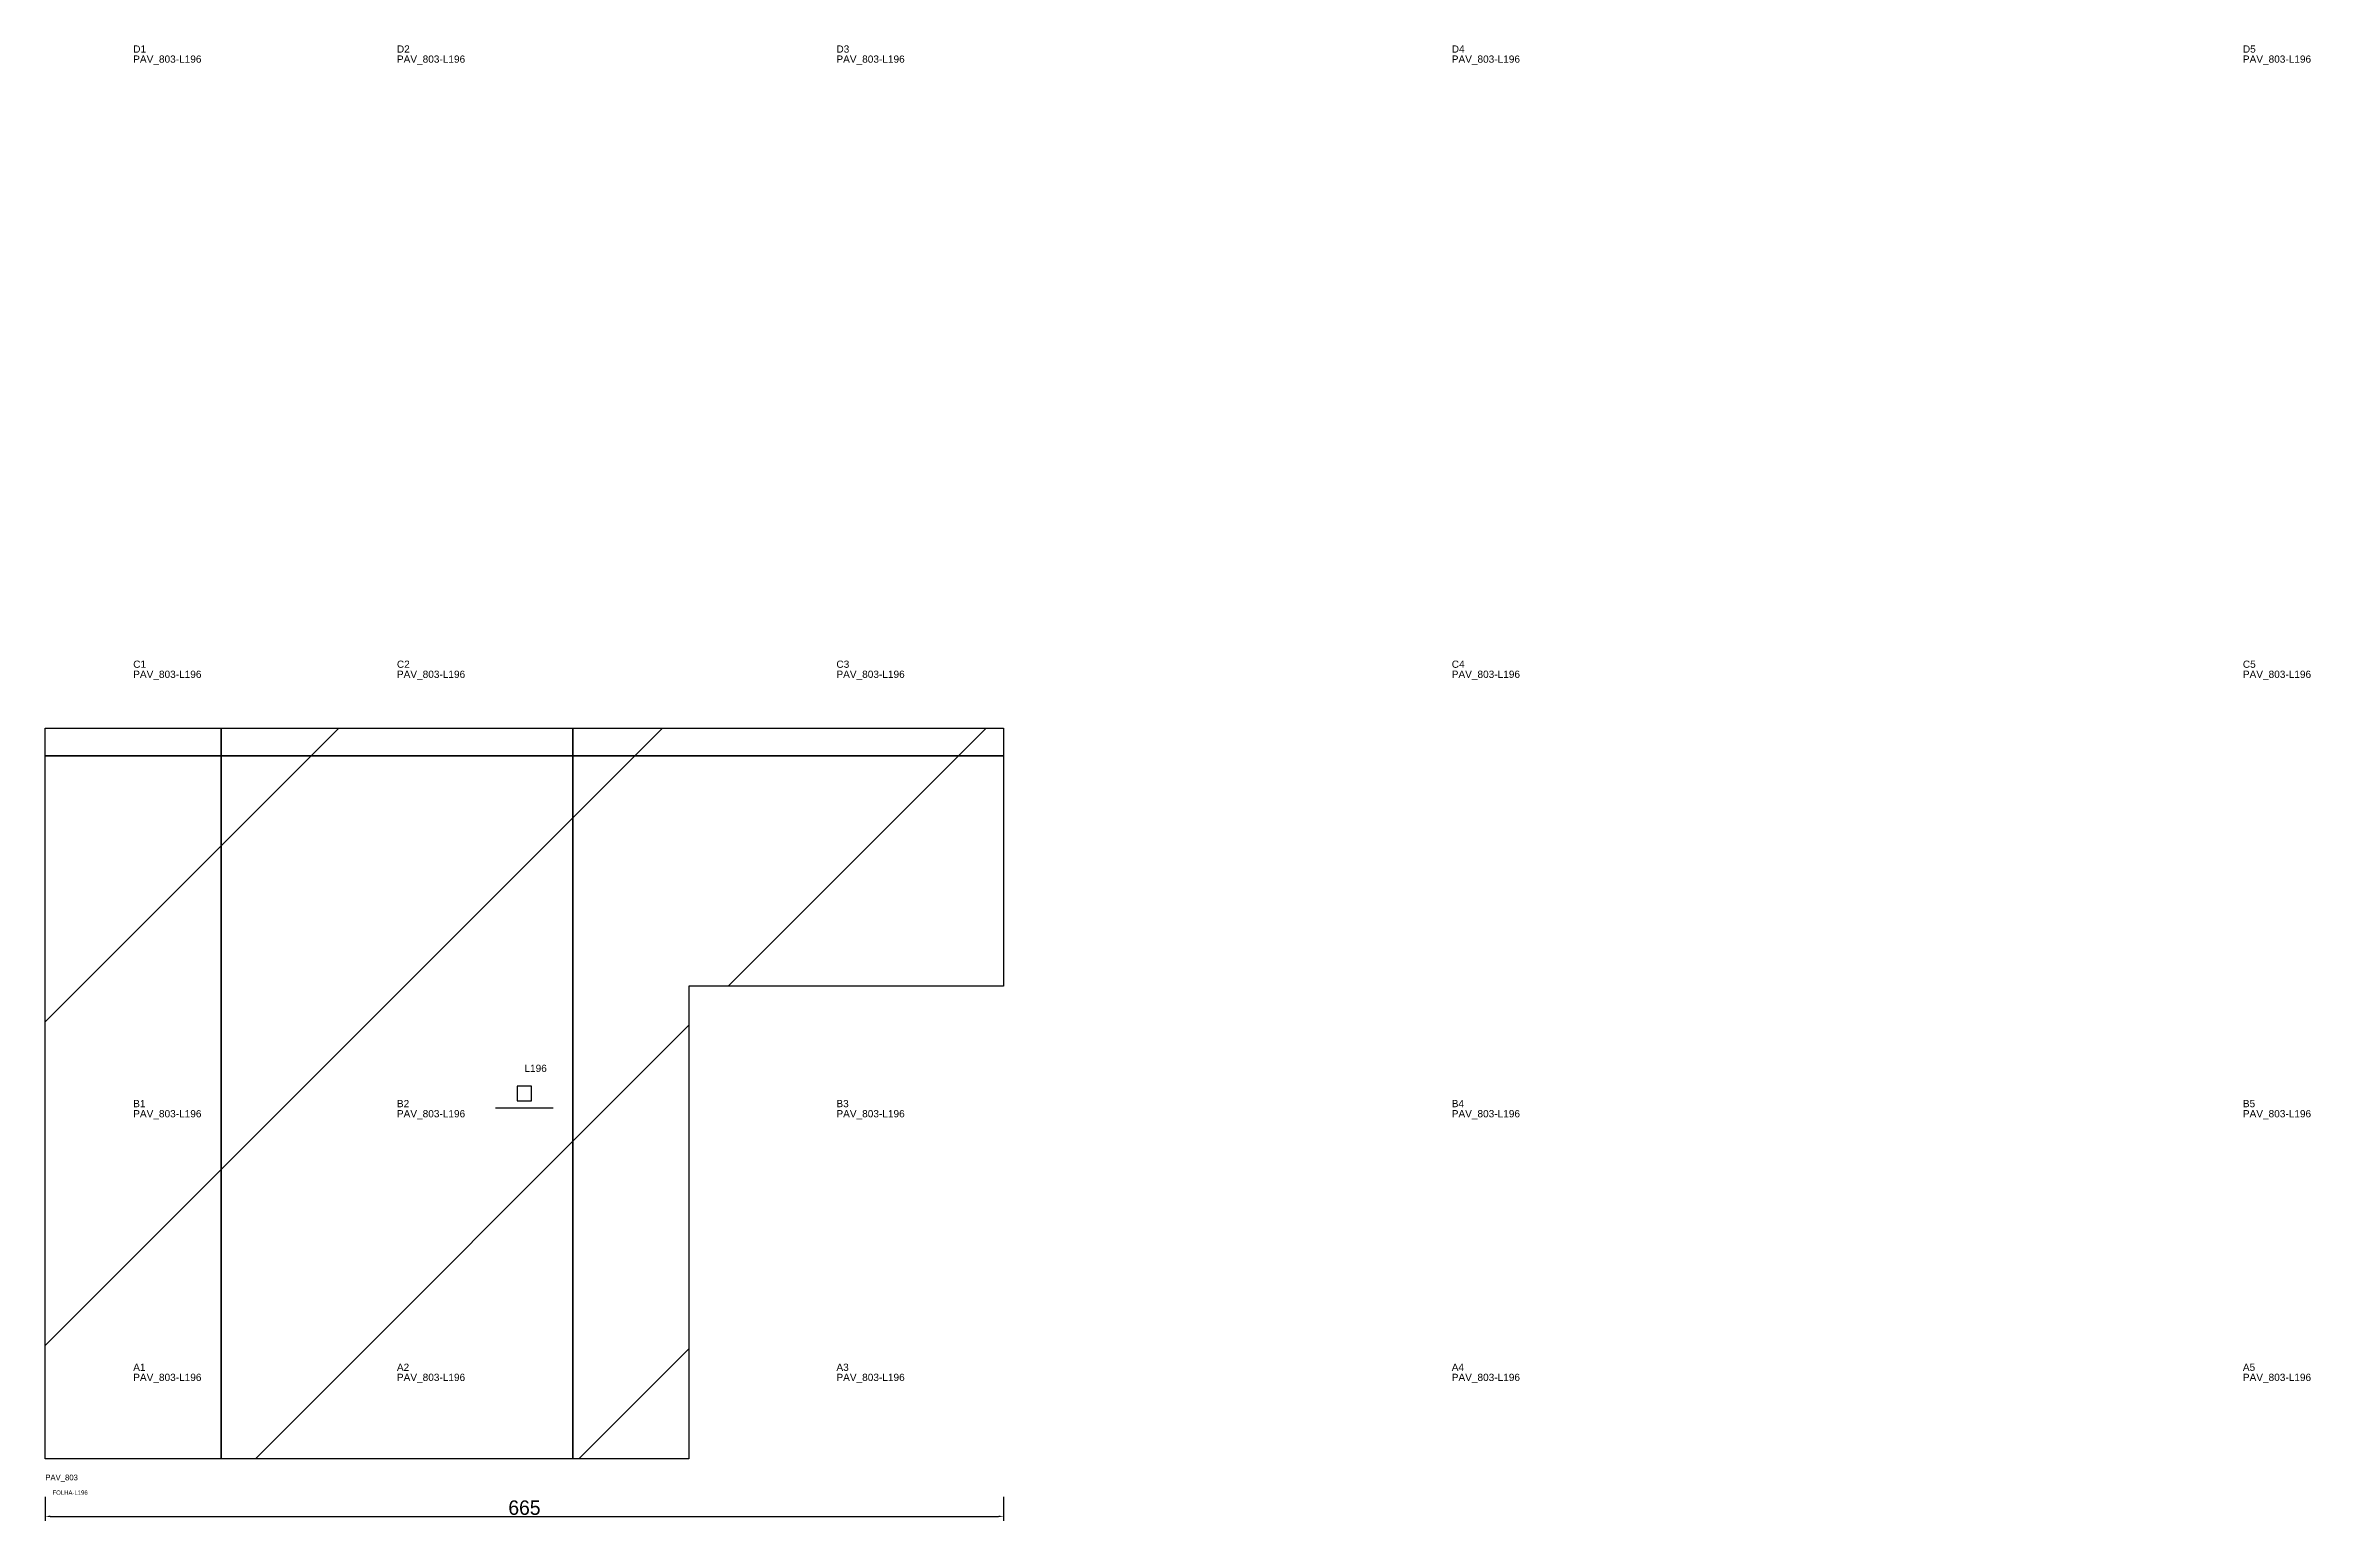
# Model space of a CAD drawing. Header units: metres. Extents: x 222 to 1794, y -348 to 676.
import ezdxf

# ---------------------------------------------------------------- set-up
doc = ezdxf.new("R2010")
doc.units = ezdxf.units.M
for name, color, linetype in [('3', 3, 'CONTINUOUS'), ('AUX00', 7, 'CONTINUOUS'), ('COTA', 241, 'CONTINUOUS'), ('FOLHA', 255, 'CONTINUOUS'), ('Hachura', 251, 'CONTINUOUS'), ('NOMENCLATURA', 7, 'CONTINUOUS'), ('Nível', 160, 'CONTINUOUS'), ('Painéis', 200, 'CONTINUOUS'), ('Pilares', 5, 'CONTINUOUS'), ('SARR_2.2x7', 40, 'CONTINUOUS')]:
    doc.layers.add(name, color=color, linetype=linetype)
doc.styles.add('ARIAL', font='Arial.ttf')
doc.styles.add('STR_STANDARD', font='arial.ttf')
doc.dimstyles.new('EZ DXF', dxfattribs={"dimtxt": 10, "dimasz": 3.5, "dimexe": 3, "dimexo": 1.5, "dimgap": 1, "dimtad": 1, "dimdec": 1, "dimdsep": 46, "dimcen": 2.5, "dimazin": 3, "dimtfac": 1, "dimtmove": 0, "dimatfit": 3})

msp = doc.modelspace()

# ---------------------------------------------------------------- hatches: boundary and pattern name
at = {"layer": 'Hachura'}
h = msp.add_hatch(dxfattribs=at)
h.set_pattern_fill('ANSI31', scale=50)
h.paths.add_polyline_path([(222.2, -305.5), (222.2, 201.5), (887.2, 201.5), (887.2, 22.5), (668.88, 22.5), (668.88, -305.5)])
h = msp.add_hatch(dxfattribs=at)
h.set_pattern_fill('ANSI31', scale=50)
h.paths.add_polyline_path([(222.2, -305.5), (222.2, 201.5), (887.2, 201.5), (887.2, 22.5), (668.88, 22.5), (668.88, -305.5)])

# ---------------------------------------------------------------- linework, layer by layer
at = {"layer": '3'}
for points in [[(344.2, -305.5), (344.2, 201.5)], [(344.2, -305.5), (344.2, 201.5)], [(588.2, -305.5), (588.2, 201.5)], [(588.2, -305.5), (588.2, 201.5)], [(222.2, 182.5), (887.2, 182.5)], [(222.2, 182.5), (887.2, 182.5)]]:
    msp.add_lwpolyline(points, close=True, dxfattribs=at)
at = {"layer": 'Painéis', "color": 200}
for p, q in [((222.2, -305.5), (222.2, 201.5)), ((222.2, 201.5), (887.2, 201.5)), ((222.2, -305.5), (222.2, 201.5)), ((222.2, 201.5), (887.2, 201.5)), ((887.2, 201.5), (887.2, 22.5)), ((887.2, 201.5), (887.2, 22.5)), ((887.2, 22.5), (668.88, 22.5)), ((668.88, 22.5), (668.88, -305.5)), ((887.2, 22.5), (668.88, 22.5)), ((668.88, 22.5), (668.88, -305.5)), ((668.88, -305.5), (222.2, -305.5)), ((668.88, -305.5), (222.2, -305.5))]:
    msp.add_line(p, q, dxfattribs=at)
at = {"layer": 'Pilares'}
msp.add_lwpolyline([(549.7, -57), (559.7, -57), (559.7, -47), (549.7, -47)], close=True, dxfattribs=at)
msp.add_lwpolyline([(549.7, -57), (559.7, -57), (559.7, -47), (549.7, -47)], close=True, dxfattribs=at)
at = {"layer": 'SARR_2.2x7'}
msp.add_line((534.7, -62), (574.7, -62), dxfattribs=at)
msp.add_line((534.7, -62), (574.7, -62), dxfattribs=at)

# ---------------------------------------------------------------- texts
at = {"layer": '3', "style": 'STR_STANDARD'}
for s, p in [('D1', (283.2, 670.5)), ('D1', (283.2, 670.5)), ('D2', (466.2, 670.5)), ('D2', (466.2, 670.5)), ('D3', (771.2, 670.5)), ('D3', (771.2, 670.5)), ('D4', (1198.2, 670.5)), ('D4', (1198.2, 670.5)), ('D5', (1747.2, 670.5)), ('D5', (1747.2, 670.5)), ('C1', (283.2, 243.5)), ('C1', (283.2, 243.5)), ('C2', (466.2, 243.5)), ('C2', (466.2, 243.5)), ('C3', (771.2, 243.5)), ('C3', (771.2, 243.5)), ('C4', (1198.2, 243.5)), ('C4', (1198.2, 243.5)), ('C5', (1747.2, 243.5)), ('C5', (1747.2, 243.5)), ('B1', (283.2, -61.5)), ('B1', (283.2, -61.5)), ('B2', (466.2, -61.5)), ('B2', (466.2, -61.5)), ('B3', (771.2, -61.5)), ('B3', (771.2, -61.5)), ('B4', (1198.2, -61.5)), ('B4', (1198.2, -61.5)), ('B5', (1747.2, -61.5)), ('B5', (1747.2, -61.5)), ('A1', (283.2, -244.5)), ('A1', (283.2, -244.5)), ('A2', (466.2, -244.5)), ('A2', (466.2, -244.5)), ('A3', (771.2, -244.5)), ('A3', (771.2, -244.5)), ('A4', (1198.2, -244.5)), ('A4', (1198.2, -244.5)), ('A5', (1747.2, -244.5)), ('A5', (1747.2, -244.5))]:
    msp.add_text(s, height=5, dxfattribs=at).set_placement(p)
at = {"layer": 'AUX00', "style": 'STR_STANDARD'}
for p in [(283.2, 663.5), (283.2, 663.5), (466.2, 663.5), (466.2, 663.5), (771.2, 663.5), (771.2, 663.5), (1198.2, 663.5), (1198.2, 663.5), (1747.2, 663.5), (1747.2, 663.5), (283.2, 236.5), (283.2, 236.5), (466.2, 236.5), (466.2, 236.5), (771.2, 236.5), (771.2, 236.5), (1198.2, 236.5), (1198.2, 236.5), (1747.2, 236.5), (1747.2, 236.5), (283.2, -68.5), (283.2, -68.5), (466.2, -68.5), (466.2, -68.5), (771.2, -68.5), (771.2, -68.5), (1198.2, -68.5), (1198.2, -68.5), (1747.2, -68.5), (1747.2, -68.5), (283.2, -251.5), (283.2, -251.5), (466.2, -251.5), (466.2, -251.5), (771.2, -251.5), (771.2, -251.5), (1198.2, -251.5), (1198.2, -251.5), (1747.2, -251.5), (1747.2, -251.5)]:
    msp.add_text('PAV_803-L196', height=5, dxfattribs=at).set_placement(p)
at = {"layer": 'FOLHA'}
msp.add_text('FOLHA-L196', height=3, dxfattribs=at).set_placement((227.2, -330.5))
msp.add_text('FOLHA-L196', height=3, dxfattribs=at).set_placement((227.2, -330.5))
at = {"layer": 'NOMENCLATURA', "insert": (554.7, -32), "char_height": 5, "attachment_point": 1, "style": 'ARIAL'}
msp.add_mtext('L196', dxfattribs=at)
msp.add_mtext('L196', dxfattribs=at)
at = {"layer": 'Nível'}
msp.add_text('PAV_803', height=4, dxfattribs=at).set_placement((222.2, -320.5))
msp.add_text('PAV_803', height=4, dxfattribs=at).set_placement((222.2, -320.5))

# ---------------------------------------------------------------- dimensions: what is measured, and where the dimension line sits
at = {"layer": 'COTA'}
msp.add_linear_dim(base=(222.2, -345.5), p1=(222.2, -330.5), p2=(887.2, -330.5), dimstyle='EZ DXF', dxfattribs=at).render()
msp.add_linear_dim(base=(222.2, -345.5), p1=(222.2, -330.5), p2=(887.2, -330.5), dimstyle='EZ DXF', dxfattribs=at).render()

doc.saveas('drawing.dxf')
